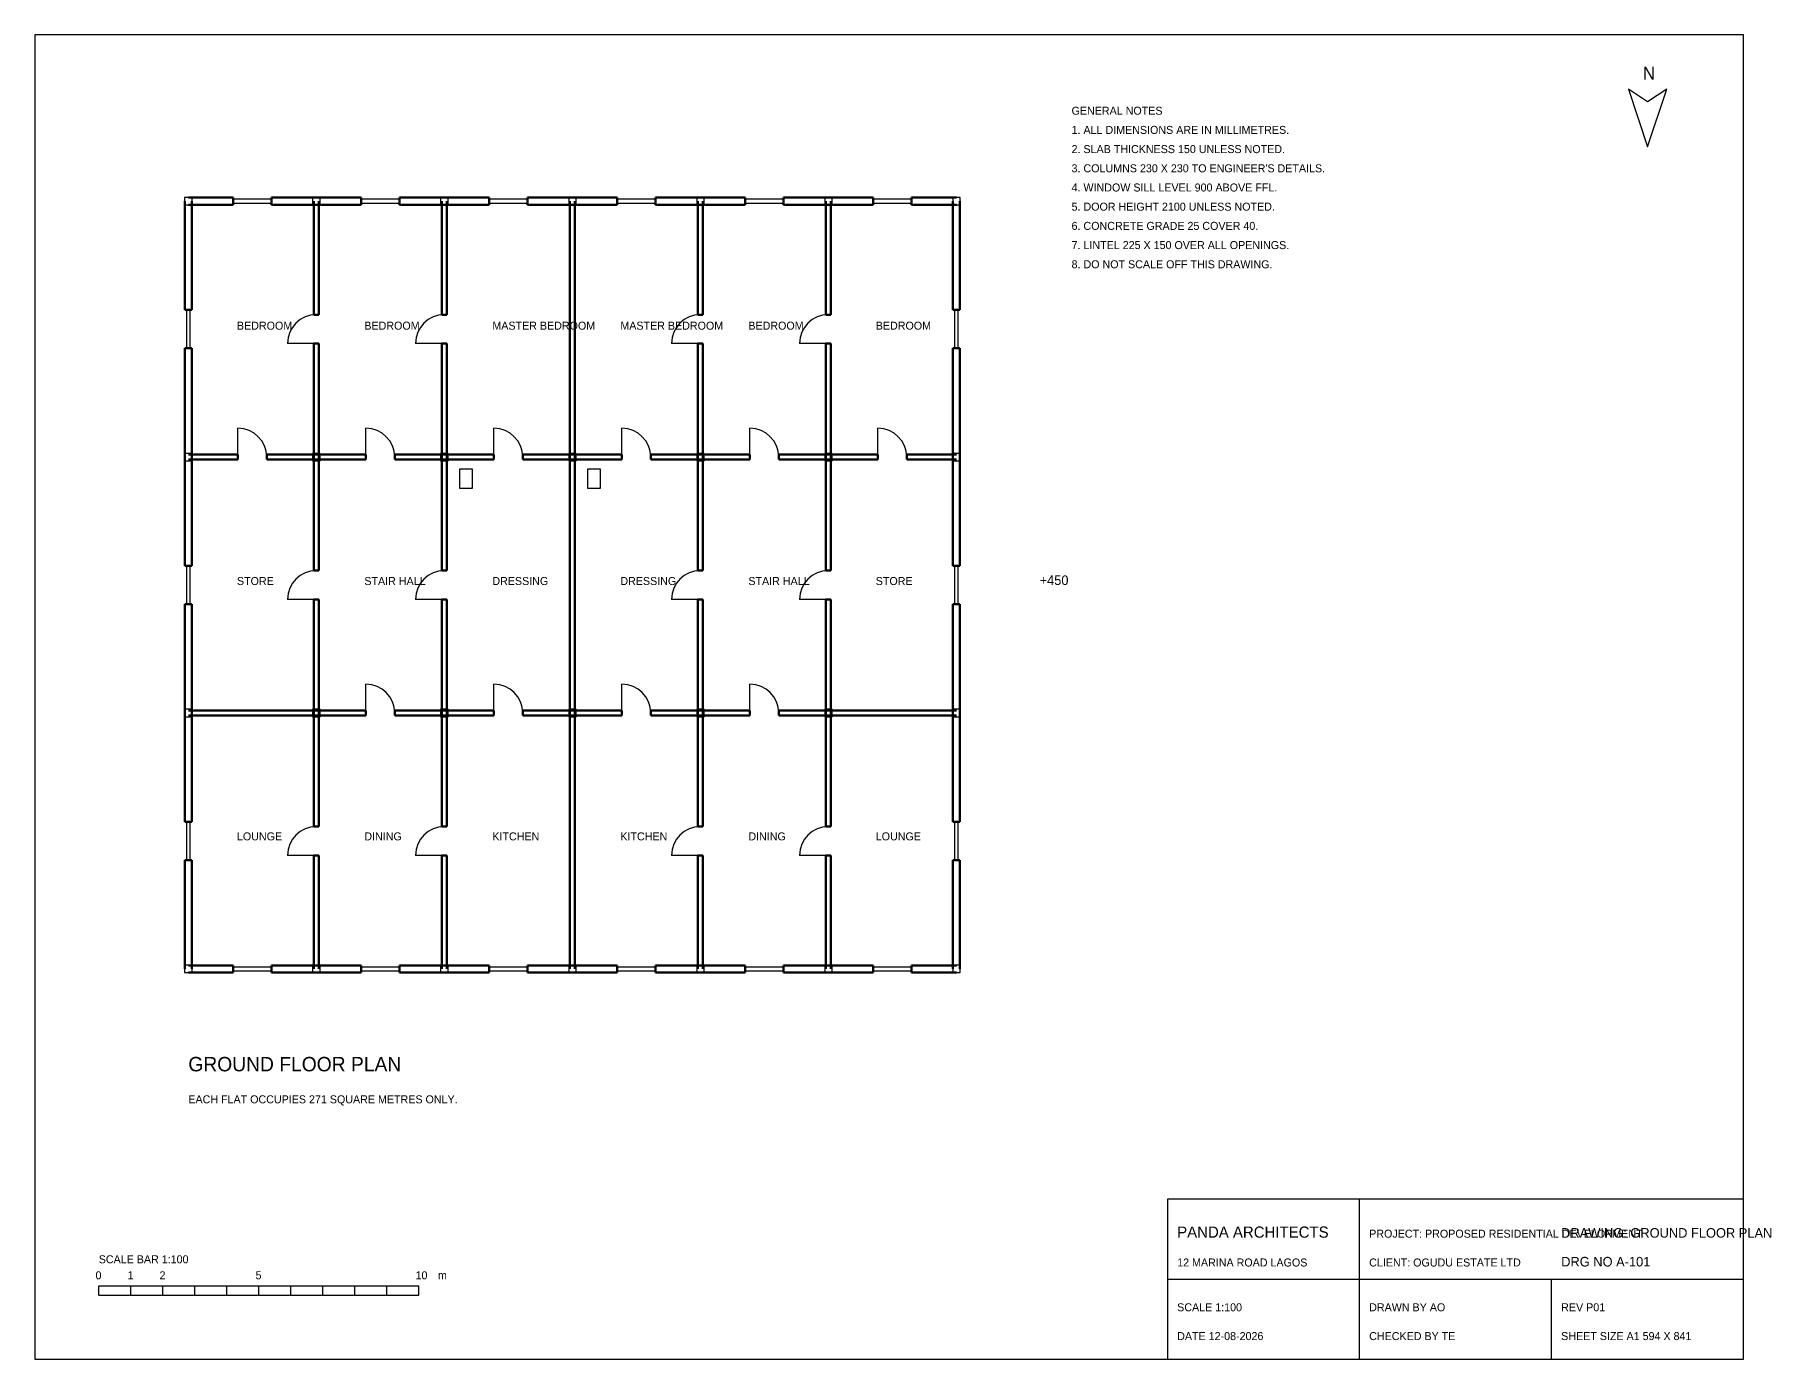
# Model space of a CAD drawing. Header units: millimetres. Extents: x 0 to 343400, y -12200 to 29200.
# Drawn here: x 0 to 54265, y -12200 to 29200 of the extents above; entities that cross this region are included whole.
import ezdxf

# ---------------------------------------------------------------- set-up
doc = ezdxf.new("R2010")
doc.units = ezdxf.units.MM
doc.layers.get('0').update_dxf_attribs({"color": 1, "linetype": 'CONTINUOUS'})
for name, color, linetype in [('COLUMN', 5, 'CONTINUOUS'), ('DOOR', 3, 'CONTINUOUS'), ('SANITARY', 7, 'CONTINUOUS'), ('TEXT', 6, 'CONTINUOUS'), ('WALL', 4, 'CONTINUOUS'), ('WIND', 2, 'CONTINUOUS')]:
    doc.layers.add(name, color=color, linetype=linetype)

# ---------------------------------------------------------------- blocks, each defined once
blk = doc.blocks.new('TITLEBLOCK-A1')
for p, q in [((6000, 0), (6000, 5000)), ((0, 2500), (18000, 2500)), ((12000, 0), (12000, 2500))]:
    blk.add_line(p, q)
blk.add_lwpolyline([(0, 0), (18000, 0), (18000, 5000), (0, 5000)], close=True)
for s, height, p in [('PANDA ARCHITECTS', 350, (300, 3800)), ('PROJECT: PROPOSED RESIDENTIAL DEVELOPMENT', 250, (6300, 3800)), ('12 MARINA ROAD LAGOS', 250, (300, 2900)), ('CLIENT: OGUDU ESTATE LTD', 250, (6300, 2900)), ('SCALE 1:100', 250, (300, 1500)), ('DRAWN BY AO', 250, (6300, 1500)), ('REV P01', 250, (12300, 1500)), ('DATE 12-08-2026', 250, (300, 600)), ('CHECKED BY TE', 250, (6300, 600)), ('SHEET SIZE A1 594 X 841', 250, (12300, 600))]:
    blk.add_text(s, height=height).set_placement(p)

msp = doc.modelspace()

# ---------------------------------------------------------------- linework, layer by layer
for p, q in [((53400, 29200), (0, 29200)), ((0, 29200), (0, -12200)), ((53400, -12200), (53400, 29200)), ((2000, -9900), (12000, -9900)), ((2000, -10200), (2000, -9900)), ((2000, -10200), (12000, -10200)), ((3000, -10200), (3000, -9900)), ((4000, -10200), (4000, -9900)), ((5000, -10200), (5000, -9900)), ((6000, -10200), (6000, -9900)), ((7000, -10200), (7000, -9900)), ((8000, -10200), (8000, -9900)), ((9000, -10200), (9000, -9900)), ((10000, -10200), (10000, -9900)), ((11000, -10200), (11000, -9900)), ((12000, -10200), (12000, -9900)), ((0, -12200), (53400, -12200))]:
    msp.add_line(p, q)
msp.add_lwpolyline([(50400, 25700), (51000, 27500), (50400, 27100), (49800, 27500)], close=True)
at = {"layer": 'COLUMN'}
for points in [[(4685, 23885), (4915, 23885), (4915, 24115), (4685, 24115)], [(8685, 23885), (8915, 23885), (8915, 24115), (8685, 24115)], [(12685, 23885), (12915, 23885), (12915, 24115), (12685, 24115)], [(16685, 23885), (16915, 23885), (16915, 24115), (16685, 24115)], [(20685, 23885), (20915, 23885), (20915, 24115), (20685, 24115)], [(24685, 23885), (24915, 23885), (24915, 24115), (24685, 24115)], [(28685, 23885), (28915, 23885), (28915, 24115), (28685, 24115)], [(4685, 15885), (4915, 15885), (4915, 16115), (4685, 16115)], [(8685, 15885), (8915, 15885), (8915, 16115), (8685, 16115)], [(12685, 15885), (12915, 15885), (12915, 16115), (12685, 16115)], [(16685, 15885), (16915, 15885), (16915, 16115), (16685, 16115)], [(20685, 15885), (20915, 15885), (20915, 16115), (20685, 16115)], [(24685, 15885), (24915, 15885), (24915, 16115), (24685, 16115)], [(28685, 15885), (28915, 15885), (28915, 16115), (28685, 16115)], [(4685, 7885), (4915, 7885), (4915, 8115), (4685, 8115)], [(8685, 7885), (8915, 7885), (8915, 8115), (8685, 8115)], [(12685, 7885), (12915, 7885), (12915, 8115), (12685, 8115)], [(16685, 7885), (16915, 7885), (16915, 8115), (16685, 8115)], [(20685, 7885), (20915, 7885), (20915, 8115), (20685, 8115)], [(24685, 7885), (24915, 7885), (24915, 8115), (24685, 8115)], [(28685, 7885), (28915, 7885), (28915, 8115), (28685, 8115)], [(4685, -115), (4915, -115), (4915, 115), (4685, 115)], [(8685, -115), (8915, -115), (8915, 115), (8685, 115)], [(12685, -115), (12915, -115), (12915, 115), (12685, 115)], [(16685, -115), (16915, -115), (16915, 115), (16685, 115)], [(20685, -115), (20915, -115), (20915, 115), (20685, 115)], [(24685, -115), (24915, -115), (24915, 115), (24685, 115)], [(28685, -115), (28915, -115), (28915, 115), (28685, 115)]]:
    msp.add_lwpolyline(points, close=True, dxfattribs=at)
at = {"layer": 'DOOR'}
for p, q in [((8800, 19550), (7900, 19550)), ((12800, 19550), (11900, 19550)), ((20800, 19550), (19900, 19550)), ((24800, 19550), (23900, 19550)), ((6350, 16000), (6350, 16900)), ((10350, 16000), (10350, 16900)), ((14350, 16000), (14350, 16900)), ((18350, 16000), (18350, 16900)), ((22350, 16000), (22350, 16900)), ((26350, 16000), (26350, 16900)), ((8800, 11550), (7900, 11550)), ((12800, 11550), (11900, 11550)), ((20800, 11550), (19900, 11550)), ((24800, 11550), (23900, 11550)), ((10350, 8000), (10350, 8900)), ((14350, 8000), (14350, 8900)), ((18350, 8000), (18350, 8900)), ((22350, 8000), (22350, 8900)), ((8800, 3550), (7900, 3550)), ((12800, 3550), (11900, 3550)), ((20800, 3550), (19900, 3550)), ((24800, 3550), (23900, 3550))]:
    msp.add_line(p, q, dxfattribs=at)
for centre, start, end in [((8800, 19550), 90, 180), ((12800, 19550), 90, 180), ((20800, 19550), 90, 180), ((24800, 19550), 90, 180), ((6350, 16000), 0, 90), ((10350, 16000), 0, 90), ((14350, 16000), 0, 90), ((18350, 16000), 0, 90), ((22350, 16000), 0, 90), ((26350, 16000), 0, 90), ((8800, 11550), 90, 180), ((12800, 11550), 90, 180), ((20800, 11550), 90, 180), ((24800, 11550), 90, 180), ((10350, 8000), 0, 90), ((14350, 8000), 0, 90), ((18350, 8000), 0, 90), ((22350, 8000), 0, 90), ((8800, 3550), 90, 180), ((12800, 3550), 90, 180), ((20800, 3550), 90, 180), ((24800, 3550), 90, 180)]:
    msp.add_arc(centre, 900, start, end, dxfattribs=at)
at = {"layer": 'SANITARY'}
for points in [[(13275, 15025), (13675, 15025), (13675, 15625), (13275, 15625)], [(17275, 15025), (17675, 15025), (17675, 15625), (17275, 15625)]]:
    msp.add_lwpolyline(points, close=True, dxfattribs=at)
at = {"layer": 'WALL', "lineweight": 50}
for p, q in [((4687.5, 20600), (4687.5, 24000)), ((6200, 24112.5), (4800, 24112.5)), ((4800, 23887.5), (6200, 23887.5)), ((4912.5, 24000), (4912.5, 20600)), ((6200, 23887.5), (6200, 24112.5)), ((8800, 24112.5), (7400, 24112.5)), ((7400, 23887.5), (7400, 24112.5)), ((7400, 23887.5), (8800, 23887.5)), ((8725, 20450), (8725, 24000)), ((10200, 24112.5), (8800, 24112.5)), ((8800, 23887.5), (10200, 23887.5)), ((8875, 24000), (8875, 20450)), ((10200, 23887.5), (10200, 24112.5)), ((12800, 24112.5), (11400, 24112.5)), ((11400, 23887.5), (11400, 24112.5)), ((11400, 23887.5), (12800, 23887.5)), ((12725, 20450), (12725, 24000)), ((14200, 24112.5), (12800, 24112.5)), ((12800, 23887.5), (14200, 23887.5)), ((12875, 24000), (12875, 20450)), ((14200, 23887.5), (14200, 24112.5)), ((16800, 24112.5), (15400, 24112.5)), ((15400, 23887.5), (15400, 24112.5)), ((15400, 23887.5), (16800, 23887.5)), ((16725, 16000), (16725, 24000)), ((18200, 24112.5), (16800, 24112.5)), ((16800, 23887.5), (18200, 23887.5)), ((16875, 24000), (16875, 16000)), ((18200, 23887.5), (18200, 24112.5)), ((20800, 24112.5), (19400, 24112.5)), ((19400, 23887.5), (19400, 24112.5)), ((19400, 23887.5), (20800, 23887.5)), ((20725, 20450), (20725, 24000)), ((22200, 24112.5), (20800, 24112.5)), ((20800, 23887.5), (22200, 23887.5)), ((20875, 24000), (20875, 20450)), ((22200, 23887.5), (22200, 24112.5)), ((24800, 24112.5), (23400, 24112.5)), ((23400, 23887.5), (23400, 24112.5)), ((23400, 23887.5), (24800, 23887.5)), ((24725, 20450), (24725, 24000)), ((26200, 24112.5), (24800, 24112.5)), ((24800, 23887.5), (26200, 23887.5)), ((24875, 24000), (24875, 20450)), ((26200, 23887.5), (26200, 24112.5)), ((28800, 24112.5), (27400, 24112.5)), ((27400, 23887.5), (27400, 24112.5)), ((27400, 23887.5), (28800, 23887.5)), ((28687.5, 20600), (28687.5, 24000)), ((28912.5, 24000), (28912.5, 20600)), ((4687.5, 20600), (4912.5, 20600)), ((8725, 20450), (8875, 20450)), ((12725, 20450), (12875, 20450)), ((20725, 20450), (20875, 20450)), ((24725, 20450), (24875, 20450)), ((28687.5, 20600), (28912.5, 20600)), ((8725, 16000), (8725, 19550)), ((8725, 19550), (8875, 19550)), ((8875, 19550), (8875, 16000)), ((12725, 16000), (12725, 19550)), ((12725, 19550), (12875, 19550)), ((12875, 19550), (12875, 16000)), ((20725, 16000), (20725, 19550)), ((20725, 19550), (20875, 19550)), ((20875, 19550), (20875, 16000)), ((24725, 16000), (24725, 19550)), ((24725, 19550), (24875, 19550)), ((24875, 19550), (24875, 16000)), ((4687.5, 16000), (4687.5, 19400)), ((4687.5, 19400), (4912.5, 19400)), ((4912.5, 19400), (4912.5, 16000)), ((28687.5, 16000), (28687.5, 19400)), ((28687.5, 19400), (28912.5, 19400)), ((28912.5, 19400), (28912.5, 16000)), ((4687.5, 12600), (4687.5, 16000)), ((6350, 16075), (4800, 16075)), ((4800, 15925), (6350, 15925)), ((4912.5, 16000), (4912.5, 12600)), ((6350, 15925), (6350, 16075)), ((8800, 16075), (7250, 16075)), ((7250, 15925), (7250, 16075)), ((7250, 15925), (8800, 15925)), ((8725, 12450), (8725, 16000)), ((10350, 16075), (8800, 16075)), ((8800, 15925), (10350, 15925)), ((8875, 16000), (8875, 12450)), ((10350, 15925), (10350, 16075)), ((12800, 16075), (11250, 16075)), ((11250, 15925), (11250, 16075)), ((11250, 15925), (12800, 15925)), ((12725, 12450), (12725, 16000)), ((14350, 16075), (12800, 16075)), ((12800, 15925), (14350, 15925)), ((12875, 16000), (12875, 12450)), ((14350, 15925), (14350, 16075)), ((16800, 16075), (15250, 16075)), ((15250, 15925), (15250, 16075)), ((15250, 15925), (16800, 15925)), ((16725, 8000), (16725, 16000)), ((18350, 16075), (16800, 16075)), ((16800, 15925), (18350, 15925)), ((16875, 16000), (16875, 8000)), ((18350, 15925), (18350, 16075)), ((20800, 16075), (19250, 16075)), ((19250, 15925), (19250, 16075)), ((19250, 15925), (20800, 15925)), ((20725, 12450), (20725, 16000)), ((22350, 16075), (20800, 16075)), ((20800, 15925), (22350, 15925)), ((20875, 16000), (20875, 12450)), ((22350, 15925), (22350, 16075)), ((24800, 16075), (23250, 16075)), ((23250, 15925), (23250, 16075)), ((23250, 15925), (24800, 15925)), ((24725, 12450), (24725, 16000)), ((26350, 16075), (24800, 16075)), ((24800, 15925), (26350, 15925)), ((24875, 16000), (24875, 12450)), ((26350, 15925), (26350, 16075)), ((28800, 16075), (27250, 16075)), ((27250, 15925), (27250, 16075)), ((27250, 15925), (28800, 15925)), ((28687.5, 12600), (28687.5, 16000)), ((28912.5, 16000), (28912.5, 12600)), ((4687.5, 12600), (4912.5, 12600)), ((28687.5, 12600), (28912.5, 12600)), ((8725, 12450), (8875, 12450)), ((12725, 12450), (12875, 12450)), ((20725, 12450), (20875, 12450)), ((24725, 12450), (24875, 12450)), ((4687.5, 8000), (4687.5, 11400)), ((4687.5, 11400), (4912.5, 11400)), ((4912.5, 11400), (4912.5, 8000)), ((8725, 8000), (8725, 11550)), ((8725, 11550), (8875, 11550)), ((8875, 11550), (8875, 8000)), ((12725, 8000), (12725, 11550)), ((12725, 11550), (12875, 11550)), ((12875, 11550), (12875, 8000)), ((20725, 8000), (20725, 11550)), ((20725, 11550), (20875, 11550)), ((20875, 11550), (20875, 8000)), ((24725, 8000), (24725, 11550)), ((24725, 11550), (24875, 11550)), ((24875, 11550), (24875, 8000)), ((28687.5, 8000), (28687.5, 11400)), ((28687.5, 11400), (28912.5, 11400)), ((28912.5, 11400), (28912.5, 8000)), ((4687.5, 4600), (4687.5, 8000)), ((8800, 8075), (4800, 8075)), ((4800, 7925), (8800, 7925)), ((4912.5, 8000), (4912.5, 4600)), ((8725, 4450), (8725, 8000)), ((10350, 8075), (8800, 8075)), ((8800, 7925), (10350, 7925)), ((8875, 8000), (8875, 4450)), ((10350, 7925), (10350, 8075)), ((12800, 8075), (11250, 8075)), ((11250, 7925), (11250, 8075)), ((11250, 7925), (12800, 7925)), ((12725, 4450), (12725, 8000)), ((14350, 8075), (12800, 8075)), ((12800, 7925), (14350, 7925)), ((12875, 8000), (12875, 4450)), ((14350, 7925), (14350, 8075)), ((16800, 8075), (15250, 8075)), ((15250, 7925), (15250, 8075)), ((15250, 7925), (16800, 7925)), ((16725, 0), (16725, 8000)), ((18350, 8075), (16800, 8075)), ((16800, 7925), (18350, 7925)), ((16875, 8000), (16875, 0)), ((18350, 7925), (18350, 8075)), ((20800, 8075), (19250, 8075)), ((19250, 7925), (19250, 8075)), ((19250, 7925), (20800, 7925)), ((20725, 4450), (20725, 8000)), ((22350, 8075), (20800, 8075)), ((20800, 7925), (22350, 7925)), ((20875, 8000), (20875, 4450)), ((22350, 7925), (22350, 8075)), ((24800, 8075), (23250, 8075)), ((23250, 7925), (23250, 8075)), ((23250, 7925), (24800, 7925)), ((24725, 4450), (24725, 8000)), ((28800, 8075), (24800, 8075)), ((24800, 7925), (28800, 7925)), ((24875, 8000), (24875, 4450)), ((28687.5, 4600), (28687.5, 8000)), ((28912.5, 8000), (28912.5, 4600)), ((4687.5, 4600), (4912.5, 4600)), ((8725, 4450), (8875, 4450)), ((12725, 4450), (12875, 4450)), ((20725, 4450), (20875, 4450)), ((24725, 4450), (24875, 4450)), ((28687.5, 4600), (28912.5, 4600)), ((4687.5, 0), (4687.5, 3400)), ((4687.5, 3400), (4912.5, 3400)), ((4912.5, 3400), (4912.5, 0)), ((8725, 0), (8725, 3550)), ((8725, 3550), (8875, 3550)), ((8875, 3550), (8875, 0)), ((12725, 0), (12725, 3550)), ((12725, 3550), (12875, 3550)), ((12875, 3550), (12875, 0)), ((20725, 0), (20725, 3550)), ((20725, 3550), (20875, 3550)), ((20875, 3550), (20875, 0)), ((24725, 0), (24725, 3550)), ((24725, 3550), (24875, 3550)), ((24875, 3550), (24875, 0)), ((28687.5, 0), (28687.5, 3400)), ((28687.5, 3400), (28912.5, 3400)), ((28912.5, 3400), (28912.5, 0)), ((6200, 112.5), (4800, 112.5)), ((6200, -112.5), (6200, 112.5)), ((8800, 112.5), (7400, 112.5)), ((7400, -112.5), (7400, 112.5)), ((10200, 112.5), (8800, 112.5)), ((10200, -112.5), (10200, 112.5)), ((12800, 112.5), (11400, 112.5)), ((11400, -112.5), (11400, 112.5)), ((14200, 112.5), (12800, 112.5)), ((14200, -112.5), (14200, 112.5)), ((16800, 112.5), (15400, 112.5)), ((15400, -112.5), (15400, 112.5)), ((18200, 112.5), (16800, 112.5)), ((18200, -112.5), (18200, 112.5)), ((20800, 112.5), (19400, 112.5)), ((19400, -112.5), (19400, 112.5)), ((22200, 112.5), (20800, 112.5)), ((22200, -112.5), (22200, 112.5)), ((24800, 112.5), (23400, 112.5)), ((23400, -112.5), (23400, 112.5)), ((26200, 112.5), (24800, 112.5)), ((26200, -112.5), (26200, 112.5)), ((28800, 112.5), (27400, 112.5)), ((27400, -112.5), (27400, 112.5)), ((4800, -112.5), (6200, -112.5)), ((7400, -112.5), (8800, -112.5)), ((8800, -112.5), (10200, -112.5)), ((11400, -112.5), (12800, -112.5)), ((12800, -112.5), (14200, -112.5)), ((15400, -112.5), (16800, -112.5)), ((16800, -112.5), (18200, -112.5)), ((19400, -112.5), (20800, -112.5)), ((20800, -112.5), (22200, -112.5)), ((23400, -112.5), (24800, -112.5)), ((24800, -112.5), (26200, -112.5)), ((27400, -112.5), (28800, -112.5))]:
    msp.add_line(p, q, dxfattribs=at)
at = {"layer": 'WIND'}
for points in [[(6200, 23940), (7400, 23940), (7400, 24060), (6200, 24060)], [(10200, 23940), (11400, 23940), (11400, 24060), (10200, 24060)], [(14200, 23940), (15400, 23940), (15400, 24060), (14200, 24060)], [(18200, 23940), (19400, 23940), (19400, 24060), (18200, 24060)], [(22200, 23940), (23400, 23940), (23400, 24060), (22200, 24060)], [(26200, 23940), (27400, 23940), (27400, 24060), (26200, 24060)], [(4740, 19400), (4860, 19400), (4860, 20600), (4740, 20600)], [(28740, 19400), (28860, 19400), (28860, 20600), (28740, 20600)], [(4740, 11400), (4860, 11400), (4860, 12600), (4740, 12600)], [(28740, 11400), (28860, 11400), (28860, 12600), (28740, 12600)], [(4740, 3400), (4860, 3400), (4860, 4600), (4740, 4600)], [(28740, 3400), (28860, 3400), (28860, 4600), (28740, 4600)], [(6200, -60), (7400, -60), (7400, 60), (6200, 60)], [(10200, -60), (11400, -60), (11400, 60), (10200, 60)], [(14200, -60), (15400, -60), (15400, 60), (14200, 60)], [(18200, -60), (19400, -60), (19400, 60), (18200, 60)], [(22200, -60), (23400, -60), (23400, 60), (22200, 60)], [(26200, -60), (27400, -60), (27400, 60), (26200, 60)]]:
    msp.add_lwpolyline(points, close=True, dxfattribs=at)

# ---------------------------------------------------------------- block references
msp.add_blockref('TITLEBLOCK-A1', (35400, -12200))

# ---------------------------------------------------------------- texts
for s, height, p in [('N', 400, (50250, 27800)), ('GENERAL NOTES', 250, (32400, 26700)), ('1. ALL DIMENSIONS ARE IN MILLIMETRES.', 250, (32400, 26100)), ('2. SLAB THICKNESS 150 UNLESS NOTED.', 250, (32400, 25500)), ("3. COLUMNS 230 X 230 TO ENGINEER'S DETAILS.", 250, (32400, 24900)), ('4. WINDOW SILL LEVEL 900 ABOVE FFL.', 250, (32400, 24300)), ('5. DOOR HEIGHT 2100 UNLESS NOTED.', 250, (32400, 23700)), ('6. CONCRETE GRADE 25 COVER 40.', 250, (32400, 23100)), ('7. LINTEL 225 X 150 OVER ALL OPENINGS.', 250, (32400, 22500)), ('8. DO NOT SCALE OFF THIS DRAWING.', 250, (32400, 21900)), ('DRAWING: GROUND FLOOR PLAN', 300, (47700, -8400)), ('SCALE BAR 1:100', 250, (2000, -9200)), ('DRG NO A-101', 300, (47700, -9300)), ('0', 250, (1900, -9700)), ('1', 250, (2900, -9700)), ('2', 250, (3900, -9700)), ('5', 250, (6900, -9700)), ('10', 250, (11900, -9700)), ('m', 250, (12600, -9700))]:
    msp.add_text(s, height=height).set_placement(p)
at = {"layer": 'TEXT'}
for s, height, p in [('BEDROOM', 250, (6318.8, 19981.2)), ('BEDROOM', 250, (10300, 19981.2)), ('MASTER BEDROOM', 250, (14300, 19981.2)), ('MASTER BEDROOM', 250, (18300, 19981.2)), ('BEDROOM', 250, (22300, 19981.2)), ('BEDROOM', 250, (26281.2, 19981.2)), ('STORE', 250, (6318.8, 12000)), ('STAIR HALL', 250, (10300, 12000)), ('DRESSING', 250, (14300, 12000)), ('DRESSING', 250, (18300, 12000)), ('STAIR HALL', 250, (22300, 12000)), ('STORE', 250, (26281.2, 12000)), ('+450', 300, (31400, 12000)), ('LOUNGE', 250, (6318.8, 4018.8)), ('DINING', 250, (10300, 4018.8)), ('KITCHEN', 250, (14300, 4018.8)), ('KITCHEN', 250, (18300, 4018.8)), ('DINING', 250, (22300, 4018.8)), ('LOUNGE', 250, (26281.2, 4018.8)), ('GROUND FLOOR PLAN', 450, (4800, -3200)), ('EACH FLAT OCCUPIES 271 SQUARE METRES ONLY.', 250, (4800, -4200))]:
    msp.add_text(s, height=height, dxfattribs=at).set_placement(p)

doc.saveas('drawing.dxf')
